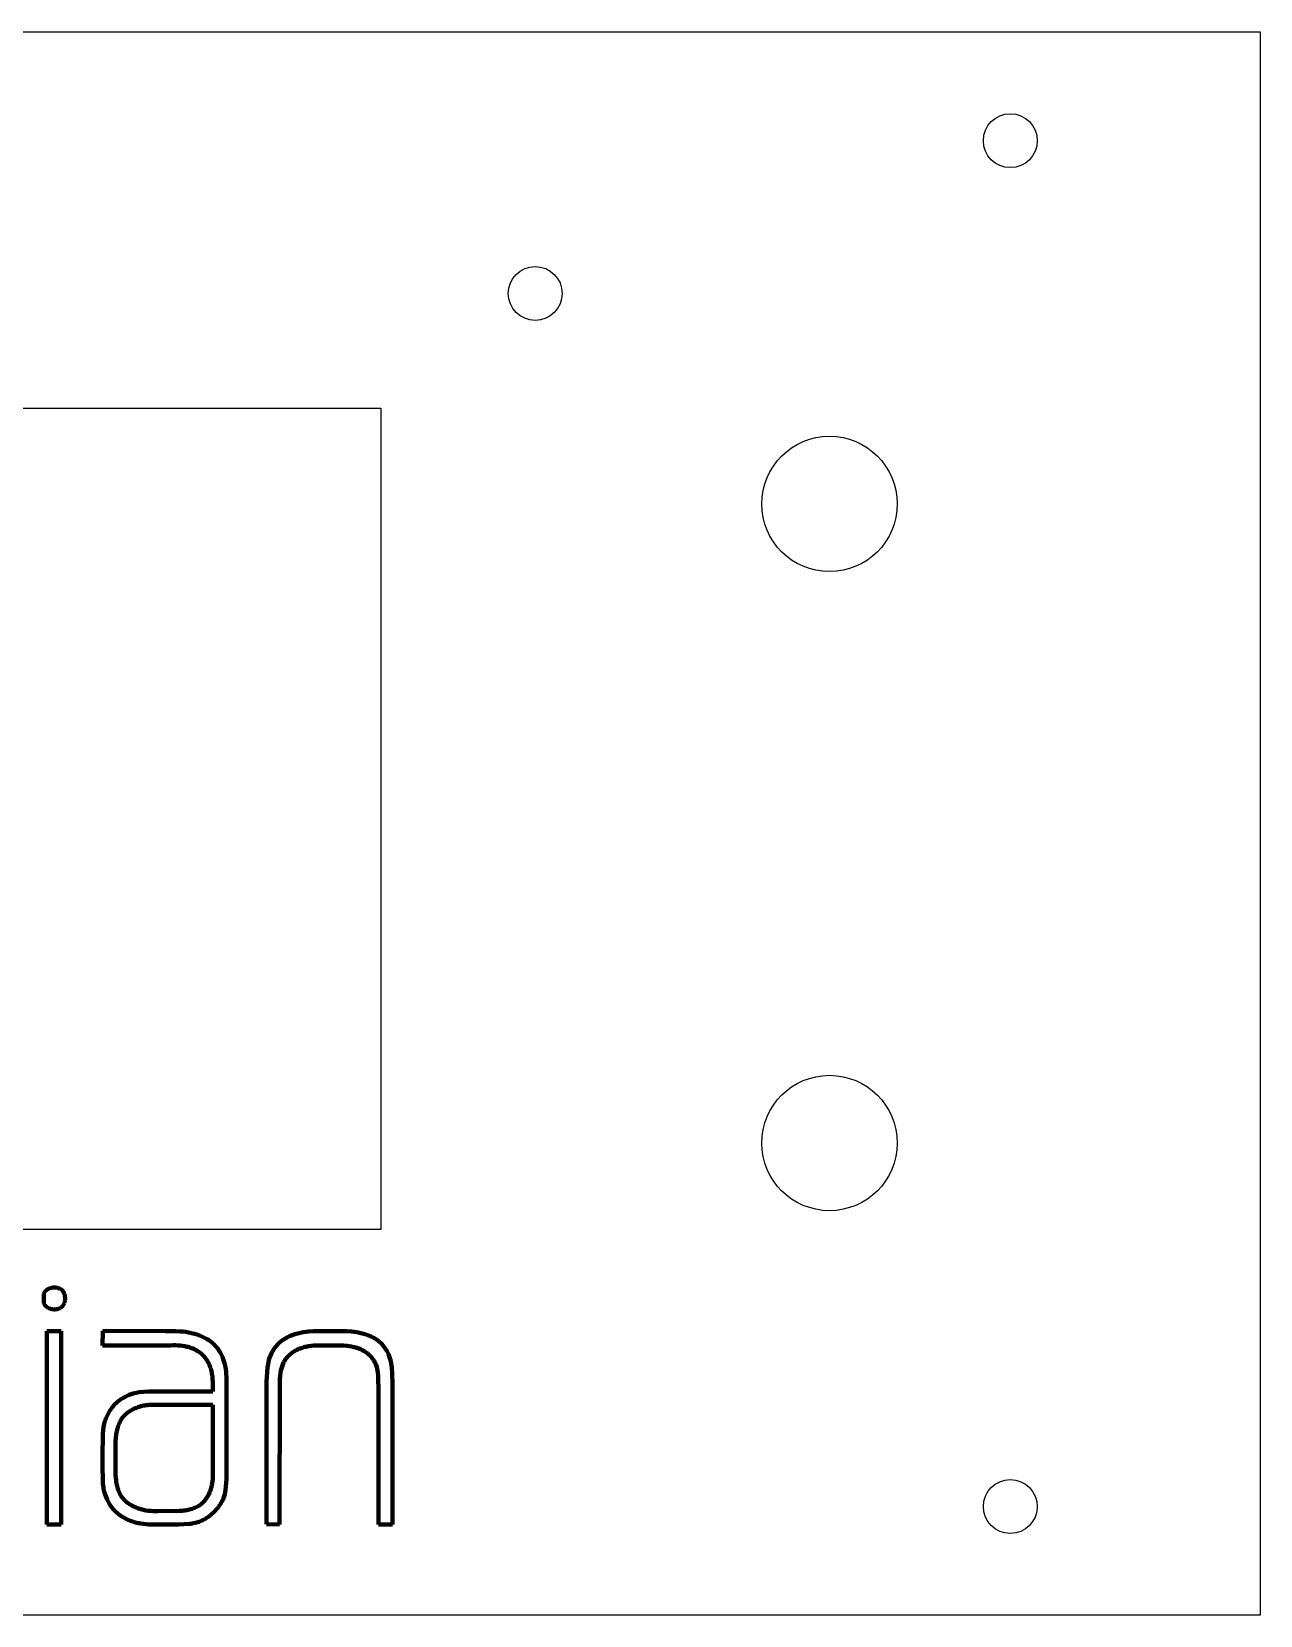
# Model space of a CAD drawing. Header units: millimetres. Extents: x 0 to 494, y 0 to 218.
# Drawn here: x 89.7 to 158.1, y 0 to 88.2 of the extents above; entities that cross this region are included whole.
import ezdxf

# ---------------------------------------------------------------- set-up
doc = ezdxf.new("R2010")
doc.units = ezdxf.units.MM
doc.layers.add('color#000000ff', color=7, linetype='Continuous', lineweight=100)
doc.layers.add('color#ffffffff', color=7, linetype='Continuous', lineweight=100)

msp = doc.modelspace()

# ---------------------------------------------------------------- linework, layer by layer
at = {"color": 1}
for points in [[(-0.014, 88.158), (158.08, 88.158), (158.08, -0.011), (-0.014, -0.011)], [(48.904, 67.192), (109.114, 67.192), (109.114, 21.474), (48.904, 21.474)]]:
    msp.add_lwpolyline(points, close=True, dxfattribs=at)
for centre, radius in [((144.162, 82.088), 1.5), ((117.714, 73.584), 1.5), ((134.097, 61.864), 3.768), ((134.097, 26.285), 3.768), ((144.162, 6.045), 1.5)]:
    msp.add_circle(centre, radius, dxfattribs=at)
at = {"layer": 'color#000000ff'}
for p, q in [((90.382, 17.947), (90.362, 17.907)), ((90.362, 17.907), (90.367, 17.36)), ((90.405, 17.985), (90.382, 17.947)), ((90.431, 18.02), (90.405, 17.985)), ((90.46, 18.052), (90.431, 18.02)), ((90.491, 18.082), (90.46, 18.052)), ((90.524, 18.11), (90.491, 18.082)), ((90.559, 18.135), (90.524, 18.11)), ((90.595, 18.157), (90.559, 18.135)), ((90.634, 18.177), (90.595, 18.157)), ((90.673, 18.194), (90.634, 18.177)), ((90.714, 18.209), (90.673, 18.194)), ((90.756, 18.221), (90.714, 18.209)), ((90.799, 18.23), (90.756, 18.221)), ((90.842, 18.237), (90.799, 18.23)), ((90.886, 18.242), (90.842, 18.237)), ((90.929, 18.244), (90.886, 18.242)), ((90.973, 18.243), (90.929, 18.244)), ((91.017, 18.24), (90.973, 18.243)), ((91.061, 18.234), (91.017, 18.24)), ((91.104, 18.226), (91.061, 18.234)), ((91.146, 18.215), (91.104, 18.226)), ((91.187, 18.201), (91.146, 18.215)), ((91.227, 18.185), (91.187, 18.201)), ((91.266, 18.166), (91.227, 18.185)), ((91.304, 18.145), (91.266, 18.166)), ((91.34, 18.121), (91.304, 18.145)), ((91.374, 18.095), (91.34, 18.121)), ((91.406, 18.066), (91.374, 18.095)), ((91.435, 18.034), (91.406, 18.066)), ((91.453, 18.004), (91.435, 18.034)), ((91.483, 17.94), (91.453, 18.004)), ((91.508, 17.873), (91.483, 17.94)), ((91.527, 17.803), (91.508, 17.873)), ((91.54, 17.731), (91.527, 17.803)), ((91.546, 17.658), (91.54, 17.731)), ((91.546, 17.585), (91.546, 17.658)), ((90.367, 17.36), (90.383, 17.325)), ((90.383, 17.325), (90.401, 17.292)), ((90.401, 17.292), (90.422, 17.261)), ((90.422, 17.261), (90.444, 17.232)), ((90.444, 17.232), (90.468, 17.205)), ((90.468, 17.205), (90.494, 17.179)), ((90.494, 17.179), (90.521, 17.156)), ((90.521, 17.156), (90.55, 17.135)), ((90.55, 17.135), (90.58, 17.115)), ((90.58, 17.115), (90.612, 17.097)), ((90.612, 17.097), (90.644, 17.082)), ((90.644, 17.082), (90.678, 17.068)), ((90.678, 17.068), (90.712, 17.055)), ((90.712, 17.055), (90.747, 17.045)), ((90.747, 17.045), (90.783, 17.037)), ((90.783, 17.037), (90.819, 17.03)), ((90.819, 17.03), (90.856, 17.025)), ((90.856, 17.025), (90.893, 17.022)), ((90.893, 17.022), (90.93, 17.02)), ((90.93, 17.02), (90.967, 17.021)), ((90.967, 17.021), (91.041, 17.026)), ((91.041, 17.026), (91.114, 17.039)), ((91.114, 17.039), (91.15, 17.048)), ((91.15, 17.048), (91.185, 17.058)), ((91.185, 17.058), (91.22, 17.07)), ((91.22, 17.07), (91.253, 17.083)), ((91.253, 17.083), (91.286, 17.099)), ((91.286, 17.099), (91.317, 17.119)), ((91.317, 17.119), (91.346, 17.142)), ((91.346, 17.142), (91.373, 17.166)), ((91.373, 17.166), (91.398, 17.192)), ((91.398, 17.192), (91.42, 17.219)), ((91.42, 17.219), (91.441, 17.248)), ((91.441, 17.248), (91.46, 17.278)), ((91.46, 17.278), (91.477, 17.309)), ((91.477, 17.309), (91.492, 17.341)), ((91.492, 17.341), (91.505, 17.374)), ((91.505, 17.374), (91.516, 17.407)), ((91.516, 17.407), (91.526, 17.442)), ((91.526, 17.442), (91.534, 17.477)), ((91.534, 17.477), (91.54, 17.513)), ((91.54, 17.513), (91.544, 17.549)), ((91.544, 17.549), (91.546, 17.585)), ((90.535, 15.815), (90.534, 5.052)), ((91.33, 15.814), (90.535, 15.815)), ((91.333, 5.052), (91.33, 15.814)), ((93.649, 15.793), (93.626, 15.013)), ((93.626, 15.013), (97.422, 15.013)), ((93.655, 15.82), (93.649, 15.793)), ((97.114, 15.815), (93.655, 15.82)), ((97.687, 15.811), (97.114, 15.815)), ((97.422, 15.013), (97.553, 15.021)), ((97.553, 15.021), (97.684, 15.023)), ((97.684, 15.023), (97.816, 15.02)), ((97.933, 15.798), (97.687, 15.811)), ((97.816, 15.02), (97.948, 15.011)), ((98.097, 15.783), (97.933, 15.798)), ((97.948, 15.011), (98.079, 14.996)), ((98.079, 14.996), (98.209, 14.974)), ((98.26, 15.763), (98.097, 15.783)), ((98.422, 15.738), (98.26, 15.763)), ((98.502, 15.723), (98.422, 15.738)), ((98.582, 15.706), (98.502, 15.723)), ((98.661, 15.687), (98.582, 15.706)), ((98.74, 15.666), (98.661, 15.687)), ((98.819, 15.644), (98.74, 15.666)), ((98.896, 15.619), (98.819, 15.644)), ((98.973, 15.593), (98.896, 15.619)), ((99.05, 15.564), (98.973, 15.593)), ((99.125, 15.533), (99.05, 15.564)), ((99.2, 15.499), (99.125, 15.533)), ((99.274, 15.463), (99.2, 15.499)), ((99.347, 15.425), (99.274, 15.463)), ((99.419, 15.384), (99.347, 15.425)), ((99.473, 15.353), (99.419, 15.384)), ((99.526, 15.32), (99.473, 15.353)), ((99.578, 15.285), (99.526, 15.32)), ((99.629, 15.249), (99.578, 15.285)), ((99.678, 15.211), (99.629, 15.249)), ((99.726, 15.171), (99.678, 15.211)), ((99.772, 15.13), (99.726, 15.171)), ((99.817, 15.088), (99.772, 15.13)), ((99.861, 15.044), (99.817, 15.088)), ((99.904, 14.999), (99.861, 15.044)), ((99.945, 14.952), (99.904, 14.999)), ((103.325, 15.018), (103.256, 14.933)), ((103.4, 15.097), (103.325, 15.018)), ((103.48, 15.172), (103.4, 15.097)), ((103.563, 15.243), (103.48, 15.172)), ((103.65, 15.309), (103.563, 15.243)), ((103.741, 15.37), (103.65, 15.309)), ((103.835, 15.427), (103.741, 15.37)), ((103.932, 15.479), (103.835, 15.427)), ((104.031, 15.527), (103.932, 15.479)), ((104.132, 15.57), (104.031, 15.527)), ((104.235, 15.608), (104.132, 15.57)), ((104.339, 15.641), (104.235, 15.608)), ((104.416, 15.664), (104.339, 15.641)), ((104.494, 15.684), (104.416, 15.664)), ((104.571, 15.703), (104.494, 15.684)), ((104.649, 15.72), (104.571, 15.703)), ((104.806, 15.749), (104.649, 15.72)), ((104.963, 15.772), (104.806, 15.749)), ((105.121, 15.789), (104.963, 15.772)), ((105.102, 14.971), (105.242, 14.991)), ((105.359, 15.806), (105.121, 15.789)), ((105.242, 14.991), (105.382, 15.006)), ((106.557, 15.814), (105.359, 15.806)), ((105.382, 15.006), (105.523, 15.014)), ((105.523, 15.014), (105.663, 15.018)), ((105.663, 15.018), (105.87, 15.014)), ((105.87, 15.014), (106.12, 15.01)), ((106.12, 15.01), (107.058, 15.01)), ((106.637, 15.815), (106.557, 15.814)), ((107.25, 15.802), (106.637, 15.815)), ((107.058, 15.01), (107.244, 14.994)), ((107.244, 14.994), (107.368, 14.978)), ((107.481, 15.785), (107.25, 15.802)), ((107.634, 15.768), (107.481, 15.785)), ((107.786, 15.746), (107.634, 15.768)), ((107.937, 15.718), (107.786, 15.746)), ((108.012, 15.702), (107.937, 15.718)), ((108.086, 15.684), (108.012, 15.702)), ((108.16, 15.664), (108.086, 15.684)), ((108.234, 15.643), (108.16, 15.664)), ((108.306, 15.619), (108.234, 15.643)), ((108.378, 15.594), (108.306, 15.619)), ((108.449, 15.566), (108.378, 15.594)), ((108.52, 15.537), (108.449, 15.566)), ((108.59, 15.505), (108.52, 15.537)), ((108.659, 15.471), (108.59, 15.505)), ((108.727, 15.434), (108.659, 15.471)), ((108.794, 15.395), (108.727, 15.434)), ((108.928, 15.307), (108.794, 15.395)), ((109.054, 15.208), (108.928, 15.307)), ((109.171, 15.098), (109.054, 15.208)), ((109.277, 14.978), (109.171, 15.098)), ((98.209, 14.974), (98.273, 14.961)), ((98.273, 14.961), (98.337, 14.946)), ((98.337, 14.946), (98.401, 14.929)), ((98.401, 14.929), (98.463, 14.91)), ((98.463, 14.91), (98.526, 14.89)), ((98.526, 14.89), (98.587, 14.868)), ((98.587, 14.868), (98.648, 14.843)), ((98.648, 14.843), (98.708, 14.817)), ((98.708, 14.817), (98.767, 14.789)), ((98.767, 14.789), (98.825, 14.759)), ((98.825, 14.759), (98.882, 14.727)), ((98.882, 14.727), (98.938, 14.693)), ((98.938, 14.693), (98.992, 14.657)), ((98.992, 14.657), (99.046, 14.619)), ((99.046, 14.619), (99.098, 14.578)), ((99.098, 14.578), (99.149, 14.536)), ((99.149, 14.536), (99.199, 14.491)), ((99.199, 14.491), (99.253, 14.436)), ((99.253, 14.436), (99.304, 14.379)), ((99.304, 14.379), (99.352, 14.32)), ((99.352, 14.32), (99.397, 14.259)), ((99.397, 14.259), (99.439, 14.197)), ((99.439, 14.197), (99.477, 14.133)), ((99.477, 14.133), (99.513, 14.068)), ((99.985, 14.905), (99.945, 14.952)), ((100.023, 14.856), (99.985, 14.905)), ((100.06, 14.806), (100.023, 14.856)), ((100.095, 14.755), (100.06, 14.806)), ((100.129, 14.703), (100.095, 14.755)), ((100.193, 14.596), (100.129, 14.703)), ((100.251, 14.486), (100.193, 14.596)), ((100.304, 14.372), (100.251, 14.486)), ((100.35, 14.257), (100.304, 14.372)), ((100.39, 14.139), (100.35, 14.257)), ((100.424, 14.019), (100.39, 14.139)), ((102.896, 14.206), (102.867, 14.09)), ((102.93, 14.321), (102.896, 14.206)), ((102.95, 14.377), (102.93, 14.321)), ((102.971, 14.433), (102.95, 14.377)), ((102.994, 14.488), (102.971, 14.433)), ((103.019, 14.543), (102.994, 14.488)), ((103.046, 14.597), (103.019, 14.543)), ((103.075, 14.651), (103.046, 14.597)), ((103.106, 14.703), (103.075, 14.651)), ((103.133, 14.752), (103.106, 14.703)), ((103.161, 14.799), (103.133, 14.752)), ((103.191, 14.845), (103.161, 14.799)), ((103.223, 14.89), (103.191, 14.845)), ((103.256, 14.933), (103.223, 14.89)), ((103.712, 14.06), (103.739, 14.111)), ((103.739, 14.111), (103.767, 14.162)), ((103.767, 14.162), (103.798, 14.211)), ((103.798, 14.211), (103.83, 14.26)), ((103.83, 14.26), (103.865, 14.307)), ((103.865, 14.307), (103.902, 14.353)), ((103.902, 14.353), (103.941, 14.397)), ((103.941, 14.397), (103.982, 14.44)), ((103.982, 14.44), (104.034, 14.489)), ((104.034, 14.489), (104.087, 14.535)), ((104.087, 14.535), (104.142, 14.579)), ((104.142, 14.579), (104.199, 14.62)), ((104.199, 14.62), (104.256, 14.659)), ((104.256, 14.659), (104.316, 14.695)), ((104.316, 14.695), (104.376, 14.73)), ((104.376, 14.73), (104.438, 14.762)), ((104.438, 14.762), (104.5, 14.791)), ((104.5, 14.791), (104.564, 14.819)), ((104.564, 14.819), (104.629, 14.845)), ((104.629, 14.845), (104.694, 14.868)), ((104.694, 14.868), (104.761, 14.89)), ((104.761, 14.89), (104.828, 14.91)), ((104.828, 14.91), (104.896, 14.928)), ((104.896, 14.928), (104.964, 14.944)), ((104.964, 14.944), (105.033, 14.958)), ((105.033, 14.958), (105.102, 14.971)), ((107.368, 14.978), (107.491, 14.956)), ((107.491, 14.956), (107.613, 14.927)), ((107.613, 14.927), (107.674, 14.91)), ((107.674, 14.91), (107.729, 14.896)), ((107.729, 14.896), (107.784, 14.88)), ((107.784, 14.88), (107.839, 14.863)), ((107.839, 14.863), (107.893, 14.843)), ((107.893, 14.843), (107.947, 14.822)), ((107.947, 14.822), (108, 14.799)), ((108, 14.799), (108.052, 14.775)), ((108.052, 14.775), (108.103, 14.748)), ((108.103, 14.748), (108.154, 14.72)), ((108.154, 14.72), (108.204, 14.691)), ((108.204, 14.691), (108.252, 14.66)), ((108.252, 14.66), (108.3, 14.627)), ((108.3, 14.627), (108.346, 14.593)), ((108.346, 14.593), (108.391, 14.557)), ((108.391, 14.557), (108.435, 14.52)), ((108.435, 14.52), (108.478, 14.481)), ((108.478, 14.481), (108.519, 14.441)), ((108.519, 14.441), (108.559, 14.399)), ((108.559, 14.399), (108.597, 14.357)), ((108.597, 14.357), (108.633, 14.312)), ((108.633, 14.312), (108.668, 14.267)), ((108.668, 14.267), (108.701, 14.22)), ((108.701, 14.22), (108.732, 14.172)), ((108.732, 14.172), (108.761, 14.122)), ((108.761, 14.122), (108.788, 14.072)), ((109.372, 14.848), (109.277, 14.978)), ((109.455, 14.711), (109.372, 14.848)), ((109.526, 14.567), (109.455, 14.711)), ((109.542, 14.53), (109.526, 14.567)), ((109.584, 14.42), (109.542, 14.53)), ((109.621, 14.309), (109.584, 14.42)), ((109.653, 14.197), (109.621, 14.309)), ((109.691, 14.026), (109.653, 14.197)), ((99.513, 14.068), (99.546, 14.002)), ((99.546, 14.002), (99.576, 13.934)), ((99.576, 13.934), (99.604, 13.865)), ((99.604, 13.865), (99.629, 13.795)), ((99.629, 13.795), (99.652, 13.724)), ((99.652, 13.724), (99.672, 13.652)), ((99.672, 13.652), (99.69, 13.58)), ((99.69, 13.58), (99.707, 13.506)), ((99.707, 13.506), (99.721, 13.432)), ((99.721, 13.432), (99.733, 13.358)), ((99.733, 13.358), (99.744, 13.283)), ((99.744, 13.283), (99.76, 13.132)), ((100.439, 13.959), (100.424, 14.019)), ((100.473, 13.801), (100.439, 13.959)), ((100.503, 13.588), (100.473, 13.801)), ((100.53, 13.106), (100.503, 13.588)), ((102.817, 13.795), (102.765, 13.014)), ((102.844, 13.973), (102.817, 13.795)), ((102.867, 14.09), (102.844, 13.973)), ((103.498, 13.152), (103.512, 13.329)), ((103.512, 13.329), (103.537, 13.504)), ((103.537, 13.504), (103.56, 13.62)), ((103.56, 13.62), (103.588, 13.734)), ((103.588, 13.734), (103.623, 13.845)), ((103.623, 13.845), (103.643, 13.9)), ((103.643, 13.9), (103.664, 13.954)), ((103.664, 13.954), (103.687, 14.008)), ((103.687, 14.008), (103.712, 14.06)), ((108.788, 14.072), (108.813, 14.02)), ((108.813, 14.02), (108.836, 13.967)), ((108.836, 13.967), (108.856, 13.913)), ((108.856, 13.913), (108.875, 13.857)), ((108.875, 13.857), (108.891, 13.809)), ((108.891, 13.809), (108.919, 13.711)), ((108.919, 13.711), (108.942, 13.613)), ((108.942, 13.613), (108.959, 13.514)), ((108.959, 13.514), (108.98, 13.314)), ((108.98, 13.314), (108.988, 12.403)), ((109.728, 13.795), (109.691, 14.026)), ((109.758, 13.444), (109.728, 13.795)), ((109.766, 12.859), (109.758, 13.444)), ((95.497, 12.375), (95.327, 12.331)), ((95.669, 12.408), (95.497, 12.375)), ((95.901, 12.438), (95.669, 12.408)), ((96.193, 12.455), (95.901, 12.438)), ((96.426, 12.455), (96.193, 12.455)), ((99.769, 12.455), (96.426, 12.455)), ((99.76, 13.132), (99.77, 12.981)), ((99.775, 12.754), (99.769, 12.455)), ((99.77, 12.981), (99.775, 12.754)), ((100.529, 12.407), (100.53, 13.106)), ((100.53, 7.567), (100.529, 12.407)), ((102.765, 13.014), (102.766, 5.056)), ((103.49, 5.053), (103.491, 12.861)), ((103.491, 12.861), (103.498, 13.152)), ((108.988, 12.403), (108.987, 5.054)), ((109.766, 5.052), (109.766, 12.859)), ((94.131, 11.519), (94.084, 11.453)), ((94.18, 11.583), (94.131, 11.519)), ((94.232, 11.645), (94.18, 11.583)), ((94.285, 11.705), (94.232, 11.645)), ((94.341, 11.763), (94.285, 11.705)), ((94.399, 11.819), (94.341, 11.763)), ((94.459, 11.873), (94.399, 11.819)), ((94.522, 11.924), (94.459, 11.873)), ((94.586, 11.973), (94.522, 11.924)), ((94.653, 12.02), (94.586, 11.973)), ((94.721, 12.063), (94.653, 12.02)), ((94.791, 12.105), (94.721, 12.063)), ((94.894, 12.161), (94.791, 12.105)), ((95, 12.211), (94.894, 12.161)), ((95.107, 12.257), (95, 12.211)), ((95.216, 12.296), (95.107, 12.257)), ((95.327, 12.331), (95.216, 12.296)), ((95.271, 11.433), (95.332, 11.465)), ((95.332, 11.465), (95.395, 11.495)), ((95.395, 11.495), (95.458, 11.523)), ((95.458, 11.523), (95.522, 11.549)), ((95.522, 11.549), (95.587, 11.574)), ((95.587, 11.574), (95.653, 11.596)), ((95.653, 11.596), (95.719, 11.616)), ((95.719, 11.616), (95.786, 11.635)), ((95.786, 11.635), (95.854, 11.651)), ((95.854, 11.651), (95.922, 11.666)), ((95.922, 11.666), (95.99, 11.679)), ((95.99, 11.679), (96.058, 11.689)), ((96.058, 11.689), (96.126, 11.698)), ((96.126, 11.698), (96.194, 11.706)), ((96.194, 11.706), (96.262, 11.711)), ((96.262, 11.711), (99.772, 11.708)), ((99.772, 11.708), (99.765, 7.725)), ((93.723, 10.645), (93.705, 10.566)), ((93.743, 10.723), (93.723, 10.645)), ((93.766, 10.801), (93.743, 10.723)), ((93.792, 10.878), (93.766, 10.801)), ((93.82, 10.954), (93.792, 10.878)), ((93.85, 11.029), (93.82, 10.954)), ((93.883, 11.103), (93.85, 11.029)), ((93.919, 11.176), (93.883, 11.103)), ((93.956, 11.247), (93.919, 11.176)), ((93.996, 11.317), (93.956, 11.247)), ((94.039, 11.386), (93.996, 11.317)), ((94.084, 11.453), (94.039, 11.386)), ((94.505, 10.539), (94.534, 10.614)), ((94.534, 10.614), (94.565, 10.688)), ((94.565, 10.688), (94.6, 10.761)), ((94.6, 10.761), (94.633, 10.823)), ((94.633, 10.823), (94.669, 10.883)), ((94.669, 10.883), (94.708, 10.941)), ((94.708, 10.941), (94.749, 10.997)), ((94.749, 10.997), (94.792, 11.05)), ((94.792, 11.05), (94.838, 11.101)), ((94.838, 11.101), (94.886, 11.15)), ((94.886, 11.15), (94.936, 11.197)), ((94.936, 11.197), (94.987, 11.241)), ((94.987, 11.241), (95.041, 11.284)), ((95.041, 11.284), (95.096, 11.324)), ((95.096, 11.324), (95.153, 11.362)), ((95.153, 11.362), (95.212, 11.399)), ((95.212, 11.399), (95.271, 11.433)), ((93.654, 10.165), (93.626, 8.718)), ((93.659, 10.246), (93.654, 10.165)), ((93.666, 10.326), (93.659, 10.246)), ((93.676, 10.406), (93.666, 10.326)), ((93.689, 10.486), (93.676, 10.406)), ((93.705, 10.566), (93.689, 10.486)), ((94.355, 9.684), (94.365, 9.843)), ((94.365, 9.843), (94.372, 9.922)), ((94.372, 9.922), (94.381, 10.001)), ((94.381, 10.001), (94.392, 10.079)), ((94.392, 10.079), (94.405, 10.157)), ((94.405, 10.157), (94.42, 10.234)), ((94.42, 10.234), (94.437, 10.311)), ((94.437, 10.311), (94.457, 10.388)), ((94.457, 10.388), (94.48, 10.464)), ((94.48, 10.464), (94.505, 10.539)), ((94.348, 9.364), (94.355, 9.684)), ((94.352, 8.487), (94.348, 9.364)), ((93.626, 8.718), (93.627, 8.468)), ((93.627, 8.468), (93.648, 7.341)), ((94.349, 8.184), (94.352, 8.487)), ((94.356, 7.797), (94.349, 8.184)), ((93.648, 7.341), (93.677, 7.092)), ((93.677, 7.092), (93.71, 6.906)), ((94.366, 7.642), (94.356, 7.797)), ((94.382, 7.487), (94.366, 7.642)), ((94.393, 7.411), (94.382, 7.487)), ((94.405, 7.335), (94.393, 7.411)), ((94.42, 7.26), (94.405, 7.335)), ((94.436, 7.185), (94.42, 7.26)), ((94.455, 7.111), (94.436, 7.185)), ((94.477, 7.039), (94.455, 7.111)), ((99.678, 7.078), (99.659, 7.015)), ((99.694, 7.142), (99.678, 7.078)), ((99.709, 7.206), (99.694, 7.142)), ((99.722, 7.27), (99.709, 7.206)), ((99.733, 7.335), (99.722, 7.27)), ((99.75, 7.465), (99.733, 7.335)), ((99.761, 7.595), (99.75, 7.465)), ((99.765, 7.725), (99.761, 7.595)), ((100.48, 6.952), (100.53, 7.567)), ((93.71, 6.906), (93.724, 6.858)), ((93.724, 6.858), (93.806, 6.618)), ((93.806, 6.618), (93.887, 6.432)), ((93.887, 6.432), (93.981, 6.252)), ((93.981, 6.252), (94.061, 6.122)), ((94.501, 6.967), (94.477, 7.039)), ((94.528, 6.897), (94.501, 6.967)), ((94.558, 6.827), (94.528, 6.897)), ((94.591, 6.759), (94.558, 6.827)), ((94.628, 6.693), (94.591, 6.759)), ((94.667, 6.628), (94.628, 6.693)), ((94.711, 6.565), (94.667, 6.628)), ((94.758, 6.504), (94.711, 6.565)), ((94.809, 6.444), (94.758, 6.504)), ((94.864, 6.387), (94.809, 6.444)), ((94.916, 6.341), (94.864, 6.387)), ((94.969, 6.297), (94.916, 6.341)), ((95.024, 6.254), (94.969, 6.297)), ((95.08, 6.214), (95.024, 6.254)), ((95.138, 6.176), (95.08, 6.214)), ((95.196, 6.14), (95.138, 6.176)), ((99.144, 6.204), (99.093, 6.163)), ((99.194, 6.247), (99.144, 6.204)), ((99.241, 6.291), (99.194, 6.247)), ((99.286, 6.338), (99.241, 6.291)), ((99.328, 6.387), (99.286, 6.338)), ((99.369, 6.437), (99.328, 6.387)), ((99.407, 6.489), (99.369, 6.437)), ((99.443, 6.543), (99.407, 6.489)), ((99.477, 6.598), (99.443, 6.543)), ((99.509, 6.654), (99.477, 6.598)), ((99.539, 6.712), (99.509, 6.654)), ((99.567, 6.771), (99.539, 6.712)), ((99.593, 6.83), (99.567, 6.771)), ((99.617, 6.891), (99.593, 6.83)), ((99.639, 6.953), (99.617, 6.891)), ((99.659, 7.015), (99.639, 6.953)), ((100.154, 6.124), (100.198, 6.19)), ((100.198, 6.19), (100.239, 6.257)), ((100.239, 6.257), (100.278, 6.325)), ((100.278, 6.325), (100.336, 6.445)), ((100.336, 6.445), (100.384, 6.568)), ((100.384, 6.568), (100.435, 6.736)), ((100.435, 6.736), (100.48, 6.952)), ((94.061, 6.122), (94.15, 5.998)), ((94.15, 5.998), (94.246, 5.881)), ((94.246, 5.881), (94.315, 5.806)), ((94.315, 5.806), (94.387, 5.735)), ((94.387, 5.735), (94.463, 5.668)), ((94.463, 5.668), (94.522, 5.62)), ((94.522, 5.62), (94.582, 5.575)), ((94.582, 5.575), (94.644, 5.532)), ((94.644, 5.532), (94.707, 5.491)), ((94.707, 5.491), (94.77, 5.451)), ((94.77, 5.451), (94.835, 5.414)), ((94.835, 5.414), (94.901, 5.379)), ((94.901, 5.379), (94.968, 5.345)), ((94.968, 5.345), (95.036, 5.314)), ((95.036, 5.314), (95.105, 5.284)), ((95.256, 6.105), (95.196, 6.14)), ((95.317, 6.072), (95.256, 6.105)), ((95.379, 6.042), (95.317, 6.072)), ((95.441, 6.013), (95.379, 6.042)), ((95.505, 5.986), (95.441, 6.013)), ((95.569, 5.96), (95.505, 5.986)), ((95.634, 5.937), (95.569, 5.96)), ((95.7, 5.915), (95.634, 5.937)), ((95.767, 5.896), (95.7, 5.915)), ((95.834, 5.877), (95.767, 5.896)), ((95.901, 5.861), (95.834, 5.877)), ((95.969, 5.846), (95.901, 5.861)), ((96.037, 5.834), (95.969, 5.846)), ((96.175, 5.813), (96.037, 5.834)), ((96.313, 5.799), (96.175, 5.813)), ((96.451, 5.792), (96.313, 5.799)), ((96.589, 5.791), (96.451, 5.792)), ((96.727, 5.797), (96.589, 5.791)), ((96.963, 5.8), (96.727, 5.797)), ((97.763, 5.793), (96.963, 5.8)), ((97.922, 5.798), (97.763, 5.793)), ((98.08, 5.81), (97.922, 5.798)), ((98.159, 5.819), (98.08, 5.81)), ((98.237, 5.829), (98.159, 5.819)), ((98.315, 5.842), (98.237, 5.829)), ((98.392, 5.857), (98.315, 5.842)), ((98.468, 5.875), (98.392, 5.857)), ((98.544, 5.896), (98.468, 5.875)), ((98.619, 5.919), (98.544, 5.896)), ((98.693, 5.946), (98.619, 5.919)), ((98.767, 5.976), (98.693, 5.946)), ((98.84, 6.01), (98.767, 5.976)), ((98.911, 6.047), (98.84, 6.01)), ((98.982, 6.088), (98.911, 6.047)), ((99.039, 6.124), (98.982, 6.088)), ((99.093, 6.163), (99.039, 6.124)), ((99.149, 5.26), (99.22, 5.294)), ((99.22, 5.294), (99.289, 5.33)), ((99.289, 5.33), (99.358, 5.369)), ((99.358, 5.369), (99.425, 5.41)), ((99.425, 5.41), (99.49, 5.454)), ((99.49, 5.454), (99.555, 5.5)), ((99.555, 5.5), (99.617, 5.547)), ((99.617, 5.547), (99.679, 5.597)), ((99.679, 5.597), (99.739, 5.649)), ((99.739, 5.649), (99.797, 5.703)), ((99.797, 5.703), (99.853, 5.758)), ((99.853, 5.758), (99.908, 5.815)), ((99.908, 5.815), (99.961, 5.874)), ((99.961, 5.874), (100.012, 5.934)), ((100.012, 5.934), (100.061, 5.996)), ((100.061, 5.996), (100.109, 6.059)), ((100.109, 6.059), (100.154, 6.124)), ((90.534, 5.052), (91.333, 5.052)), ((95.105, 5.284), (95.174, 5.256)), ((95.174, 5.256), (95.244, 5.23)), ((95.244, 5.23), (95.315, 5.206)), ((95.315, 5.206), (95.387, 5.184)), ((95.387, 5.184), (95.459, 5.163)), ((95.459, 5.163), (95.532, 5.145)), ((95.532, 5.145), (95.605, 5.128)), ((95.605, 5.128), (95.678, 5.112)), ((95.678, 5.112), (95.752, 5.099)), ((95.752, 5.099), (95.901, 5.076)), ((95.901, 5.076), (96.051, 5.061)), ((96.051, 5.061), (96.201, 5.051)), ((96.201, 5.051), (96.351, 5.048)), ((96.351, 5.048), (96.5, 5.051)), ((96.5, 5.051), (97.856, 5.049)), ((97.856, 5.049), (98.464, 5.078)), ((98.464, 5.078), (98.544, 5.086)), ((98.544, 5.086), (98.623, 5.098)), ((98.623, 5.098), (98.701, 5.112)), ((98.701, 5.112), (98.778, 5.13)), ((98.778, 5.13), (98.854, 5.15)), ((98.854, 5.15), (98.929, 5.173)), ((98.929, 5.173), (99.003, 5.2)), ((99.003, 5.2), (99.077, 5.228)), ((99.077, 5.228), (99.149, 5.26)), ((102.766, 5.056), (103.49, 5.053)), ((108.987, 5.054), (109.766, 5.052))]:
    msp.add_line(p, q, dxfattribs=at)
at = {"layer": 'color#ffffffff'}
for p, q in [((90.362, 17.907), (90.382, 17.947)), ((90.367, 17.36), (90.362, 17.907)), ((90.382, 17.947), (90.405, 17.985)), ((90.405, 17.985), (90.431, 18.02)), ((90.431, 18.02), (90.46, 18.052)), ((90.46, 18.052), (90.491, 18.082)), ((90.491, 18.082), (90.524, 18.11)), ((90.524, 18.11), (90.559, 18.135)), ((90.559, 18.135), (90.595, 18.157)), ((90.595, 18.157), (90.634, 18.177)), ((90.634, 18.177), (90.673, 18.194)), ((90.673, 18.194), (90.714, 18.209)), ((90.714, 18.209), (90.756, 18.221)), ((90.756, 18.221), (90.799, 18.23)), ((90.799, 18.23), (90.842, 18.237)), ((90.842, 18.237), (90.886, 18.242)), ((90.886, 18.242), (90.929, 18.244)), ((90.929, 18.244), (90.973, 18.243)), ((90.973, 18.243), (91.017, 18.24)), ((91.017, 18.24), (91.061, 18.234)), ((91.061, 18.234), (91.104, 18.226)), ((91.104, 18.226), (91.146, 18.215)), ((91.146, 18.215), (91.187, 18.201)), ((91.187, 18.201), (91.227, 18.185)), ((91.227, 18.185), (91.266, 18.166)), ((91.266, 18.166), (91.304, 18.145)), ((91.304, 18.145), (91.34, 18.121)), ((91.34, 18.121), (91.374, 18.095)), ((91.374, 18.095), (91.406, 18.066)), ((91.406, 18.066), (91.435, 18.034)), ((91.435, 18.034), (91.453, 18.004)), ((91.453, 18.004), (91.483, 17.94)), ((91.483, 17.94), (91.508, 17.873)), ((91.508, 17.873), (91.527, 17.803)), ((91.527, 17.803), (91.54, 17.731)), ((91.54, 17.731), (91.546, 17.658)), ((91.546, 17.658), (91.546, 17.585)), ((90.383, 17.325), (90.367, 17.36)), ((90.401, 17.292), (90.383, 17.325)), ((90.422, 17.261), (90.401, 17.292)), ((90.444, 17.232), (90.422, 17.261)), ((90.468, 17.205), (90.444, 17.232)), ((90.494, 17.179), (90.468, 17.205)), ((90.521, 17.156), (90.494, 17.179)), ((90.55, 17.135), (90.521, 17.156)), ((90.58, 17.115), (90.55, 17.135)), ((90.612, 17.097), (90.58, 17.115)), ((90.644, 17.082), (90.612, 17.097)), ((90.678, 17.068), (90.644, 17.082)), ((90.712, 17.055), (90.678, 17.068)), ((90.747, 17.045), (90.712, 17.055)), ((90.783, 17.037), (90.747, 17.045)), ((90.819, 17.03), (90.783, 17.037)), ((90.856, 17.025), (90.819, 17.03)), ((90.893, 17.022), (90.856, 17.025)), ((90.93, 17.02), (90.893, 17.022)), ((90.967, 17.021), (90.93, 17.02)), ((91.041, 17.026), (90.967, 17.021)), ((91.114, 17.039), (91.041, 17.026)), ((91.15, 17.048), (91.114, 17.039)), ((91.185, 17.058), (91.15, 17.048)), ((91.22, 17.07), (91.185, 17.058)), ((91.253, 17.083), (91.22, 17.07)), ((91.286, 17.099), (91.253, 17.083)), ((91.317, 17.119), (91.286, 17.099)), ((91.346, 17.142), (91.317, 17.119)), ((91.373, 17.166), (91.346, 17.142)), ((91.398, 17.192), (91.373, 17.166)), ((91.42, 17.219), (91.398, 17.192)), ((91.441, 17.248), (91.42, 17.219)), ((91.46, 17.278), (91.441, 17.248)), ((91.477, 17.309), (91.46, 17.278)), ((91.492, 17.341), (91.477, 17.309)), ((91.505, 17.374), (91.492, 17.341)), ((91.516, 17.407), (91.505, 17.374)), ((91.526, 17.442), (91.516, 17.407)), ((91.534, 17.477), (91.526, 17.442)), ((91.54, 17.513), (91.534, 17.477)), ((91.544, 17.549), (91.54, 17.513)), ((91.546, 17.585), (91.544, 17.549)), ((90.534, 5.052), (90.535, 15.815)), ((90.535, 15.815), (91.33, 15.814)), ((91.33, 15.814), (91.333, 5.052)), ((93.626, 15.013), (93.649, 15.793)), ((97.422, 15.013), (93.626, 15.013)), ((93.649, 15.793), (93.655, 15.82)), ((93.655, 15.82), (97.114, 15.815)), ((97.114, 15.815), (97.687, 15.811)), ((97.553, 15.021), (97.422, 15.013)), ((97.684, 15.023), (97.553, 15.021)), ((97.816, 15.02), (97.684, 15.023)), ((97.687, 15.811), (97.933, 15.798)), ((97.948, 15.011), (97.816, 15.02)), ((97.933, 15.798), (98.097, 15.783)), ((98.079, 14.996), (97.948, 15.011)), ((98.209, 14.974), (98.079, 14.996)), ((98.097, 15.783), (98.26, 15.763)), ((98.26, 15.763), (98.422, 15.738)), ((98.422, 15.738), (98.502, 15.723)), ((98.502, 15.723), (98.582, 15.706)), ((98.582, 15.706), (98.661, 15.687)), ((98.661, 15.687), (98.74, 15.666)), ((98.74, 15.666), (98.819, 15.644)), ((98.819, 15.644), (98.896, 15.619)), ((98.896, 15.619), (98.973, 15.593)), ((98.973, 15.593), (99.05, 15.564)), ((99.05, 15.564), (99.125, 15.533)), ((99.125, 15.533), (99.2, 15.499)), ((99.2, 15.499), (99.274, 15.463)), ((99.274, 15.463), (99.347, 15.425)), ((99.347, 15.425), (99.419, 15.384)), ((99.419, 15.384), (99.473, 15.353)), ((99.473, 15.353), (99.526, 15.32)), ((99.526, 15.32), (99.578, 15.285)), ((99.578, 15.285), (99.629, 15.249)), ((99.629, 15.249), (99.678, 15.211)), ((99.678, 15.211), (99.726, 15.171)), ((99.726, 15.171), (99.772, 15.13)), ((99.772, 15.13), (99.817, 15.088)), ((99.817, 15.088), (99.861, 15.044)), ((99.861, 15.044), (99.904, 14.999)), ((99.904, 14.999), (99.945, 14.952)), ((103.256, 14.933), (103.325, 15.018)), ((103.325, 15.018), (103.4, 15.097)), ((103.4, 15.097), (103.48, 15.172)), ((103.48, 15.172), (103.563, 15.243)), ((103.563, 15.243), (103.65, 15.309)), ((103.65, 15.309), (103.741, 15.37)), ((103.741, 15.37), (103.835, 15.427)), ((103.835, 15.427), (103.932, 15.479)), ((103.932, 15.479), (104.031, 15.527)), ((104.031, 15.527), (104.132, 15.57)), ((104.132, 15.57), (104.235, 15.608)), ((104.235, 15.608), (104.339, 15.641)), ((104.339, 15.641), (104.416, 15.664)), ((104.416, 15.664), (104.494, 15.684)), ((104.494, 15.684), (104.571, 15.703)), ((104.571, 15.703), (104.649, 15.72)), ((104.649, 15.72), (104.806, 15.749)), ((104.806, 15.749), (104.963, 15.772)), ((104.963, 15.772), (105.121, 15.789)), ((105.242, 14.991), (105.102, 14.971)), ((105.121, 15.789), (105.359, 15.806)), ((105.382, 15.006), (105.242, 14.991)), ((105.359, 15.806), (106.557, 15.814)), ((105.523, 15.014), (105.382, 15.006)), ((105.663, 15.018), (105.523, 15.014)), ((105.87, 15.014), (105.663, 15.018)), ((106.12, 15.01), (105.87, 15.014)), ((107.058, 15.01), (106.12, 15.01)), ((106.557, 15.814), (106.637, 15.815)), ((106.637, 15.815), (107.25, 15.802)), ((107.244, 14.994), (107.058, 15.01)), ((107.368, 14.978), (107.244, 14.994)), ((107.25, 15.802), (107.481, 15.785)), ((107.481, 15.785), (107.634, 15.768)), ((107.634, 15.768), (107.786, 15.746)), ((107.786, 15.746), (107.937, 15.718)), ((107.937, 15.718), (108.012, 15.702)), ((108.012, 15.702), (108.086, 15.684)), ((108.086, 15.684), (108.16, 15.664)), ((108.16, 15.664), (108.234, 15.643)), ((108.234, 15.643), (108.306, 15.619)), ((108.306, 15.619), (108.378, 15.594)), ((108.378, 15.594), (108.449, 15.566)), ((108.449, 15.566), (108.52, 15.537)), ((108.52, 15.537), (108.59, 15.505)), ((108.59, 15.505), (108.659, 15.471)), ((108.659, 15.471), (108.727, 15.434)), ((108.727, 15.434), (108.794, 15.395)), ((108.794, 15.395), (108.928, 15.307)), ((108.928, 15.307), (109.054, 15.208)), ((109.054, 15.208), (109.171, 15.098)), ((109.171, 15.098), (109.277, 14.978)), ((98.273, 14.961), (98.209, 14.974)), ((98.337, 14.946), (98.273, 14.961)), ((98.401, 14.929), (98.337, 14.946)), ((98.463, 14.91), (98.401, 14.929)), ((98.526, 14.89), (98.463, 14.91)), ((98.587, 14.868), (98.526, 14.89)), ((98.648, 14.843), (98.587, 14.868)), ((98.708, 14.817), (98.648, 14.843)), ((98.767, 14.789), (98.708, 14.817)), ((98.825, 14.759), (98.767, 14.789)), ((98.882, 14.727), (98.825, 14.759)), ((98.938, 14.693), (98.882, 14.727)), ((98.992, 14.657), (98.938, 14.693)), ((99.046, 14.619), (98.992, 14.657)), ((99.098, 14.578), (99.046, 14.619)), ((99.149, 14.536), (99.098, 14.578)), ((99.199, 14.491), (99.149, 14.536)), ((99.253, 14.436), (99.199, 14.491)), ((99.304, 14.379), (99.253, 14.436)), ((99.352, 14.32), (99.304, 14.379)), ((99.397, 14.259), (99.352, 14.32)), ((99.439, 14.197), (99.397, 14.259)), ((99.477, 14.133), (99.439, 14.197)), ((99.513, 14.068), (99.477, 14.133)), ((99.945, 14.952), (99.985, 14.905)), ((99.985, 14.905), (100.023, 14.856)), ((100.023, 14.856), (100.06, 14.806)), ((100.06, 14.806), (100.095, 14.755)), ((100.095, 14.755), (100.129, 14.703)), ((100.129, 14.703), (100.193, 14.596)), ((100.193, 14.596), (100.251, 14.486)), ((100.251, 14.486), (100.304, 14.372)), ((100.304, 14.372), (100.35, 14.257)), ((100.35, 14.257), (100.39, 14.139)), ((100.39, 14.139), (100.424, 14.019)), ((102.867, 14.09), (102.896, 14.206)), ((102.896, 14.206), (102.93, 14.321)), ((102.93, 14.321), (102.95, 14.377)), ((102.95, 14.377), (102.971, 14.433)), ((102.971, 14.433), (102.994, 14.488)), ((102.994, 14.488), (103.019, 14.543)), ((103.019, 14.543), (103.046, 14.597)), ((103.046, 14.597), (103.075, 14.651)), ((103.075, 14.651), (103.106, 14.703)), ((103.106, 14.703), (103.133, 14.752)), ((103.133, 14.752), (103.161, 14.799)), ((103.161, 14.799), (103.191, 14.845)), ((103.191, 14.845), (103.223, 14.89)), ((103.223, 14.89), (103.256, 14.933)), ((103.739, 14.111), (103.712, 14.06)), ((103.767, 14.162), (103.739, 14.111)), ((103.798, 14.211), (103.767, 14.162)), ((103.83, 14.26), (103.798, 14.211)), ((103.865, 14.307), (103.83, 14.26)), ((103.902, 14.353), (103.865, 14.307)), ((103.941, 14.397), (103.902, 14.353)), ((103.982, 14.44), (103.941, 14.397)), ((104.034, 14.489), (103.982, 14.44)), ((104.087, 14.535), (104.034, 14.489)), ((104.142, 14.579), (104.087, 14.535)), ((104.199, 14.62), (104.142, 14.579)), ((104.256, 14.659), (104.199, 14.62)), ((104.316, 14.695), (104.256, 14.659)), ((104.376, 14.73), (104.316, 14.695)), ((104.438, 14.762), (104.376, 14.73)), ((104.5, 14.791), (104.438, 14.762)), ((104.564, 14.819), (104.5, 14.791)), ((104.629, 14.845), (104.564, 14.819)), ((104.694, 14.868), (104.629, 14.845)), ((104.761, 14.89), (104.694, 14.868)), ((104.828, 14.91), (104.761, 14.89)), ((104.896, 14.928), (104.828, 14.91)), ((104.964, 14.944), (104.896, 14.928)), ((105.033, 14.958), (104.964, 14.944)), ((105.102, 14.971), (105.033, 14.958)), ((107.491, 14.956), (107.368, 14.978)), ((107.613, 14.927), (107.491, 14.956)), ((107.674, 14.91), (107.613, 14.927)), ((107.729, 14.896), (107.674, 14.91)), ((107.784, 14.88), (107.729, 14.896)), ((107.839, 14.863), (107.784, 14.88)), ((107.893, 14.843), (107.839, 14.863)), ((107.947, 14.822), (107.893, 14.843)), ((108, 14.799), (107.947, 14.822)), ((108.052, 14.775), (108, 14.799)), ((108.103, 14.748), (108.052, 14.775)), ((108.154, 14.72), (108.103, 14.748)), ((108.204, 14.691), (108.154, 14.72)), ((108.252, 14.66), (108.204, 14.691)), ((108.3, 14.627), (108.252, 14.66)), ((108.346, 14.593), (108.3, 14.627)), ((108.391, 14.557), (108.346, 14.593)), ((108.435, 14.52), (108.391, 14.557)), ((108.478, 14.481), (108.435, 14.52)), ((108.519, 14.441), (108.478, 14.481)), ((108.559, 14.399), (108.519, 14.441)), ((108.597, 14.357), (108.559, 14.399)), ((108.633, 14.312), (108.597, 14.357)), ((108.668, 14.267), (108.633, 14.312)), ((108.701, 14.22), (108.668, 14.267)), ((108.732, 14.172), (108.701, 14.22)), ((108.761, 14.122), (108.732, 14.172)), ((108.788, 14.072), (108.761, 14.122)), ((109.277, 14.978), (109.372, 14.848)), ((109.372, 14.848), (109.455, 14.711)), ((109.455, 14.711), (109.526, 14.567)), ((109.526, 14.567), (109.542, 14.53)), ((109.542, 14.53), (109.584, 14.42)), ((109.584, 14.42), (109.621, 14.309)), ((109.621, 14.309), (109.653, 14.197)), ((109.653, 14.197), (109.691, 14.026)), ((99.546, 14.002), (99.513, 14.068)), ((99.576, 13.934), (99.546, 14.002)), ((99.604, 13.865), (99.576, 13.934)), ((99.629, 13.795), (99.604, 13.865)), ((99.652, 13.724), (99.629, 13.795)), ((99.672, 13.652), (99.652, 13.724)), ((99.69, 13.58), (99.672, 13.652)), ((99.707, 13.506), (99.69, 13.58)), ((99.721, 13.432), (99.707, 13.506)), ((99.733, 13.358), (99.721, 13.432)), ((99.744, 13.283), (99.733, 13.358)), ((99.76, 13.132), (99.744, 13.283)), ((100.424, 14.019), (100.439, 13.959)), ((100.439, 13.959), (100.473, 13.801)), ((100.473, 13.801), (100.503, 13.588)), ((100.503, 13.588), (100.53, 13.106)), ((102.765, 13.014), (102.817, 13.795)), ((102.817, 13.795), (102.844, 13.973)), ((102.844, 13.973), (102.867, 14.09)), ((103.512, 13.329), (103.498, 13.152)), ((103.537, 13.504), (103.512, 13.329)), ((103.56, 13.62), (103.537, 13.504)), ((103.588, 13.734), (103.56, 13.62)), ((103.623, 13.845), (103.588, 13.734)), ((103.643, 13.9), (103.623, 13.845)), ((103.664, 13.954), (103.643, 13.9)), ((103.687, 14.008), (103.664, 13.954)), ((103.712, 14.06), (103.687, 14.008)), ((108.813, 14.02), (108.788, 14.072)), ((108.836, 13.967), (108.813, 14.02)), ((108.856, 13.913), (108.836, 13.967)), ((108.875, 13.857), (108.856, 13.913)), ((108.891, 13.809), (108.875, 13.857)), ((108.919, 13.711), (108.891, 13.809)), ((108.942, 13.613), (108.919, 13.711)), ((108.959, 13.514), (108.942, 13.613)), ((108.98, 13.314), (108.959, 13.514)), ((108.988, 12.403), (108.98, 13.314)), ((109.691, 14.026), (109.728, 13.795)), ((109.728, 13.795), (109.758, 13.444)), ((109.758, 13.444), (109.766, 12.859)), ((95.327, 12.331), (95.497, 12.375)), ((95.497, 12.375), (95.669, 12.408)), ((95.669, 12.408), (95.901, 12.438)), ((95.901, 12.438), (96.193, 12.455)), ((96.193, 12.455), (96.426, 12.455)), ((96.426, 12.455), (99.769, 12.455)), ((99.77, 12.981), (99.76, 13.132)), ((99.769, 12.455), (99.775, 12.754)), ((99.775, 12.754), (99.77, 12.981)), ((100.53, 13.106), (100.529, 12.407)), ((100.529, 12.407), (100.53, 7.567)), ((102.766, 5.056), (102.765, 13.014)), ((103.491, 12.861), (103.49, 5.053)), ((103.498, 13.152), (103.491, 12.861)), ((108.987, 5.054), (108.988, 12.403)), ((109.766, 12.859), (109.766, 5.052)), ((94.084, 11.453), (94.131, 11.519)), ((94.131, 11.519), (94.18, 11.583)), ((94.18, 11.583), (94.232, 11.645)), ((94.232, 11.645), (94.285, 11.705)), ((94.285, 11.705), (94.341, 11.763)), ((94.341, 11.763), (94.399, 11.819)), ((94.399, 11.819), (94.459, 11.873)), ((94.459, 11.873), (94.522, 11.924)), ((94.522, 11.924), (94.586, 11.973)), ((94.586, 11.973), (94.653, 12.02)), ((94.653, 12.02), (94.721, 12.063)), ((94.721, 12.063), (94.791, 12.105)), ((94.791, 12.105), (94.894, 12.161)), ((94.894, 12.161), (95, 12.211)), ((95, 12.211), (95.107, 12.257)), ((95.107, 12.257), (95.216, 12.296)), ((95.216, 12.296), (95.327, 12.331)), ((95.332, 11.465), (95.271, 11.433)), ((95.395, 11.495), (95.332, 11.465)), ((95.458, 11.523), (95.395, 11.495)), ((95.522, 11.549), (95.458, 11.523)), ((95.587, 11.574), (95.522, 11.549)), ((95.653, 11.596), (95.587, 11.574)), ((95.719, 11.616), (95.653, 11.596)), ((95.786, 11.635), (95.719, 11.616)), ((95.854, 11.651), (95.786, 11.635)), ((95.922, 11.666), (95.854, 11.651)), ((95.99, 11.679), (95.922, 11.666)), ((96.058, 11.689), (95.99, 11.679)), ((96.126, 11.698), (96.058, 11.689)), ((96.194, 11.706), (96.126, 11.698)), ((96.262, 11.711), (96.194, 11.706)), ((99.772, 11.708), (96.262, 11.711)), ((99.765, 7.725), (99.772, 11.708)), ((93.705, 10.566), (93.723, 10.645)), ((93.723, 10.645), (93.743, 10.723)), ((93.743, 10.723), (93.766, 10.801)), ((93.766, 10.801), (93.792, 10.878)), ((93.792, 10.878), (93.82, 10.954)), ((93.82, 10.954), (93.85, 11.029)), ((93.85, 11.029), (93.883, 11.103)), ((93.883, 11.103), (93.919, 11.176)), ((93.919, 11.176), (93.956, 11.247)), ((93.956, 11.247), (93.996, 11.317)), ((93.996, 11.317), (94.039, 11.386)), ((94.039, 11.386), (94.084, 11.453)), ((94.534, 10.614), (94.505, 10.539)), ((94.565, 10.688), (94.534, 10.614)), ((94.6, 10.761), (94.565, 10.688)), ((94.633, 10.823), (94.6, 10.761)), ((94.669, 10.883), (94.633, 10.823)), ((94.708, 10.941), (94.669, 10.883)), ((94.749, 10.997), (94.708, 10.941)), ((94.792, 11.05), (94.749, 10.997)), ((94.838, 11.101), (94.792, 11.05)), ((94.886, 11.15), (94.838, 11.101)), ((94.936, 11.197), (94.886, 11.15)), ((94.987, 11.241), (94.936, 11.197)), ((95.041, 11.284), (94.987, 11.241)), ((95.096, 11.324), (95.041, 11.284)), ((95.153, 11.362), (95.096, 11.324)), ((95.212, 11.399), (95.153, 11.362)), ((95.271, 11.433), (95.212, 11.399)), ((93.626, 8.718), (93.654, 10.165)), ((93.654, 10.165), (93.659, 10.246)), ((93.659, 10.246), (93.666, 10.326)), ((93.666, 10.326), (93.676, 10.406)), ((93.676, 10.406), (93.689, 10.486)), ((93.689, 10.486), (93.705, 10.566)), ((94.365, 9.843), (94.355, 9.684)), ((94.372, 9.922), (94.365, 9.843)), ((94.381, 10.001), (94.372, 9.922)), ((94.392, 10.079), (94.381, 10.001)), ((94.405, 10.157), (94.392, 10.079)), ((94.42, 10.234), (94.405, 10.157)), ((94.437, 10.311), (94.42, 10.234)), ((94.457, 10.388), (94.437, 10.311)), ((94.48, 10.464), (94.457, 10.388)), ((94.505, 10.539), (94.48, 10.464)), ((94.355, 9.684), (94.348, 9.364)), ((94.348, 9.364), (94.352, 8.487)), ((93.627, 8.468), (93.626, 8.718)), ((93.648, 7.341), (93.627, 8.468)), ((94.352, 8.487), (94.349, 8.184)), ((94.349, 8.184), (94.356, 7.797)), ((93.677, 7.092), (93.648, 7.341)), ((93.71, 6.906), (93.677, 7.092)), ((94.356, 7.797), (94.366, 7.642)), ((94.366, 7.642), (94.382, 7.487)), ((94.382, 7.487), (94.393, 7.411)), ((94.393, 7.411), (94.405, 7.335)), ((94.405, 7.335), (94.42, 7.26)), ((94.42, 7.26), (94.436, 7.185)), ((94.436, 7.185), (94.455, 7.111)), ((94.455, 7.111), (94.477, 7.039)), ((99.659, 7.015), (99.678, 7.078)), ((99.678, 7.078), (99.694, 7.142)), ((99.694, 7.142), (99.709, 7.206)), ((99.709, 7.206), (99.722, 7.27)), ((99.722, 7.27), (99.733, 7.335)), ((99.733, 7.335), (99.75, 7.465)), ((99.75, 7.465), (99.761, 7.595)), ((99.761, 7.595), (99.765, 7.725)), ((100.53, 7.567), (100.48, 6.952)), ((93.724, 6.858), (93.71, 6.906)), ((93.806, 6.618), (93.724, 6.858)), ((93.887, 6.432), (93.806, 6.618)), ((93.981, 6.252), (93.887, 6.432)), ((94.061, 6.122), (93.981, 6.252)), ((94.477, 7.039), (94.501, 6.967)), ((94.501, 6.967), (94.528, 6.897)), ((94.528, 6.897), (94.558, 6.827)), ((94.558, 6.827), (94.591, 6.759)), ((94.591, 6.759), (94.628, 6.693)), ((94.628, 6.693), (94.667, 6.628)), ((94.667, 6.628), (94.711, 6.565)), ((94.711, 6.565), (94.758, 6.504)), ((94.758, 6.504), (94.809, 6.444)), ((94.809, 6.444), (94.864, 6.387)), ((94.864, 6.387), (94.916, 6.341)), ((94.916, 6.341), (94.969, 6.297)), ((94.969, 6.297), (95.024, 6.254)), ((95.024, 6.254), (95.08, 6.214)), ((95.08, 6.214), (95.138, 6.176)), ((95.138, 6.176), (95.196, 6.14)), ((99.093, 6.163), (99.144, 6.204)), ((99.144, 6.204), (99.194, 6.247)), ((99.194, 6.247), (99.241, 6.291)), ((99.241, 6.291), (99.286, 6.338)), ((99.286, 6.338), (99.328, 6.387)), ((99.328, 6.387), (99.369, 6.437)), ((99.369, 6.437), (99.407, 6.489)), ((99.407, 6.489), (99.443, 6.543)), ((99.443, 6.543), (99.477, 6.598)), ((99.477, 6.598), (99.509, 6.654)), ((99.509, 6.654), (99.539, 6.712)), ((99.539, 6.712), (99.567, 6.771)), ((99.567, 6.771), (99.593, 6.83)), ((99.593, 6.83), (99.617, 6.891)), ((99.617, 6.891), (99.639, 6.953)), ((99.639, 6.953), (99.659, 7.015)), ((100.198, 6.19), (100.154, 6.124)), ((100.239, 6.257), (100.198, 6.19)), ((100.278, 6.325), (100.239, 6.257)), ((100.336, 6.445), (100.278, 6.325)), ((100.384, 6.568), (100.336, 6.445)), ((100.435, 6.736), (100.384, 6.568)), ((100.48, 6.952), (100.435, 6.736)), ((94.15, 5.998), (94.061, 6.122)), ((94.246, 5.881), (94.15, 5.998)), ((94.315, 5.806), (94.246, 5.881)), ((94.387, 5.735), (94.315, 5.806)), ((94.463, 5.668), (94.387, 5.735)), ((94.522, 5.62), (94.463, 5.668)), ((94.582, 5.575), (94.522, 5.62)), ((94.644, 5.532), (94.582, 5.575)), ((94.707, 5.491), (94.644, 5.532)), ((94.77, 5.451), (94.707, 5.491)), ((94.835, 5.414), (94.77, 5.451)), ((94.901, 5.379), (94.835, 5.414)), ((94.968, 5.345), (94.901, 5.379)), ((95.036, 5.314), (94.968, 5.345)), ((95.105, 5.284), (95.036, 5.314)), ((95.196, 6.14), (95.256, 6.105)), ((95.256, 6.105), (95.317, 6.072)), ((95.317, 6.072), (95.379, 6.042)), ((95.379, 6.042), (95.441, 6.013)), ((95.441, 6.013), (95.505, 5.986)), ((95.505, 5.986), (95.569, 5.96)), ((95.569, 5.96), (95.634, 5.937)), ((95.634, 5.937), (95.7, 5.915)), ((95.7, 5.915), (95.767, 5.896)), ((95.767, 5.896), (95.834, 5.877)), ((95.834, 5.877), (95.901, 5.861)), ((95.901, 5.861), (95.969, 5.846)), ((95.969, 5.846), (96.037, 5.834)), ((96.037, 5.834), (96.175, 5.813)), ((96.175, 5.813), (96.313, 5.799)), ((96.313, 5.799), (96.451, 5.792)), ((96.451, 5.792), (96.589, 5.791)), ((96.589, 5.791), (96.727, 5.797)), ((96.727, 5.797), (96.963, 5.8)), ((96.963, 5.8), (97.763, 5.793)), ((97.763, 5.793), (97.922, 5.798)), ((97.922, 5.798), (98.08, 5.81)), ((98.08, 5.81), (98.159, 5.819)), ((98.159, 5.819), (98.237, 5.829)), ((98.237, 5.829), (98.315, 5.842)), ((98.315, 5.842), (98.392, 5.857)), ((98.392, 5.857), (98.468, 5.875)), ((98.468, 5.875), (98.544, 5.896)), ((98.544, 5.896), (98.619, 5.919)), ((98.619, 5.919), (98.693, 5.946)), ((98.693, 5.946), (98.767, 5.976)), ((98.767, 5.976), (98.84, 6.01)), ((98.84, 6.01), (98.911, 6.047)), ((98.911, 6.047), (98.982, 6.088)), ((98.982, 6.088), (99.039, 6.124)), ((99.039, 6.124), (99.093, 6.163)), ((99.22, 5.294), (99.149, 5.26)), ((99.289, 5.33), (99.22, 5.294)), ((99.358, 5.369), (99.289, 5.33)), ((99.425, 5.41), (99.358, 5.369)), ((99.49, 5.454), (99.425, 5.41)), ((99.555, 5.5), (99.49, 5.454)), ((99.617, 5.547), (99.555, 5.5)), ((99.679, 5.597), (99.617, 5.547)), ((99.739, 5.649), (99.679, 5.597)), ((99.797, 5.703), (99.739, 5.649)), ((99.853, 5.758), (99.797, 5.703)), ((99.908, 5.815), (99.853, 5.758)), ((99.961, 5.874), (99.908, 5.815)), ((100.012, 5.934), (99.961, 5.874)), ((100.061, 5.996), (100.012, 5.934)), ((100.109, 6.059), (100.061, 5.996)), ((100.154, 6.124), (100.109, 6.059)), ((91.333, 5.052), (90.534, 5.052)), ((95.174, 5.256), (95.105, 5.284)), ((95.244, 5.23), (95.174, 5.256)), ((95.315, 5.206), (95.244, 5.23)), ((95.387, 5.184), (95.315, 5.206)), ((95.459, 5.163), (95.387, 5.184)), ((95.532, 5.145), (95.459, 5.163)), ((95.605, 5.128), (95.532, 5.145)), ((95.678, 5.112), (95.605, 5.128)), ((95.752, 5.099), (95.678, 5.112)), ((95.901, 5.076), (95.752, 5.099)), ((96.051, 5.061), (95.901, 5.076)), ((96.201, 5.051), (96.051, 5.061)), ((96.351, 5.048), (96.201, 5.051)), ((96.5, 5.051), (96.351, 5.048)), ((97.856, 5.049), (96.5, 5.051)), ((98.464, 5.078), (97.856, 5.049)), ((98.544, 5.086), (98.464, 5.078)), ((98.623, 5.098), (98.544, 5.086)), ((98.701, 5.112), (98.623, 5.098)), ((98.778, 5.13), (98.701, 5.112)), ((98.854, 5.15), (98.778, 5.13)), ((98.929, 5.173), (98.854, 5.15)), ((99.003, 5.2), (98.929, 5.173)), ((99.077, 5.228), (99.003, 5.2)), ((99.149, 5.26), (99.077, 5.228)), ((103.49, 5.053), (102.766, 5.056)), ((109.766, 5.052), (108.987, 5.054))]:
    msp.add_line(p, q, dxfattribs=at)

doc.saveas('drawing.dxf')
